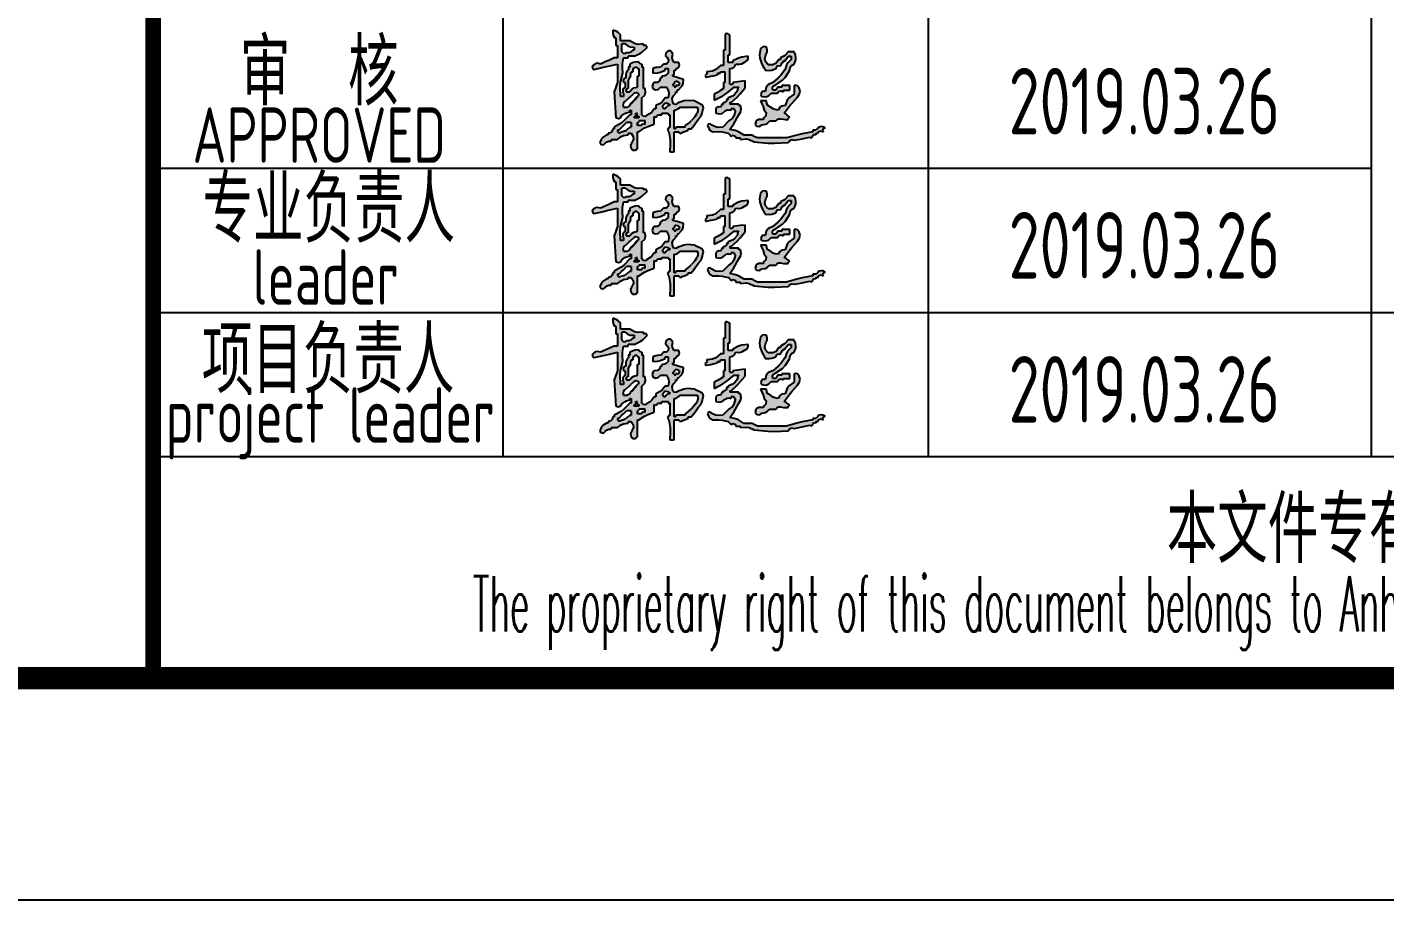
# Model space of a CAD drawing. Extents: x 5188914 to 7068445, y -542675 to 2032183.
# Drawn here: x 5233739 to 5239868, y -496916 to -492979 of the extents above; entities that cross this region are included whole.
import ezdxf
from ezdxf.enums import TextEntityAlignment as Align

# ---------------------------------------------------------------- set-up
doc = ezdxf.new("R2010")
doc.units = 0
doc.header["$LTSCALE"] = 1000
doc.header["$MEASUREMENT"] = 0
doc.layers.get('0').update_dxf_attribs({"linetype": 'CONTINUOUS'})
doc.layers.add('PUB_TITLE', color=4, linetype='CONTINUOUS')
doc.styles.add('AHD', font='sceie.shx', dxfattribs={"width": 0.7, "bigfont": 'sceic.shx'})
doc.styles.add('ECEC_TQ', font='txt_l.shx', dxfattribs={"bigfont": 'hztxt_l.shx'})
doc.styles.add('sceie', font='SCEIE', dxfattribs={"width": 0.75, "bigfont": 'SCEIC'})

# ---------------------------------------------------------------- blocks, each defined once
blk = doc.blocks.new('韩超')
h = blk.add_hatch(color=256)
h.dxf.hatch_style = 1
h.paths.add_polyline_path([(0.787849, 0.514197), (0.777955, 0.527898), (0.77346, 0.562754), (0.78123, 0.586063), (0.805739, 0.61125), (0.805739, 0.625142), (0.819631, 0.625142), (0.818004, 0.635027), (0.823773, 0.643681), (0.833523, 0.64598), (0.860867, 0.674873), (0.870953, 0.696725), (0.875199, 0.736279), (0.836353, 0.74757), (0.816903, 0.753127), (0.777955, 0.764063), (0.777955, 0.777955), (0.791847, 0.777955), (0.791847, 0.819631), (0.801775, 0.820971), (0.80763, 0.824875), (0.812685, 0.833523), (0.832189, 0.847055), (0.839321, 0.866071), (0.833523, 0.889091), (0.791847, 0.889091), (0.776856, 0.916298), (0.7735, 0.934755), (0.777955, 0.965498), (0.770329, 0.984025), (0.756314, 0.993368), (0.736279, 0.993282), (0.716867, 0.977277), (0.713907, 0.950644), (0.729333, 0.930768), (0.740061, 0.911103), (0.737625, 0.891618), (0.722387, 0.875199), (0.694603, 0.875199), (0.683489, 0.864086), (0.677932, 0.858529), (0.666819, 0.847415), (0.638572, 0.845181), (0.624291, 0.842325), (0.597358, 0.833523), (0.597358, 0.791847), (0.643081, 0.794876), (0.666726, 0.800787), (0.708495, 0.819631), (0.708495, 0.833523), (0.736279, 0.833523), (0.736279, 0.791847), (0.718733, 0.774249), (0.705317, 0.767541), (0.680711, 0.764063), (0.680711, 0.750171), (0.666819, 0.750171), (0.658732, 0.72359), (0.639033, 0.708815), (0.61125, 0.708495), (0.596777, 0.690733), (0.592946, 0.675409), (0.597358, 0.652926), (0.623512, 0.642026), (0.64687, 0.646697), (0.666819, 0.666819), (0.722387, 0.666819), (0.738834, 0.631134), (0.742077, 0.608437), (0.736279, 0.569574), (0.708495, 0.569574), (0.682162, 0.535076), (0.663824, 0.519794), (0.625142, 0.500114), (0.625142, 0.47233), (0.61125, 0.47233), (0.589715, 0.441777), (0.574435, 0.428025), (0.54179, 0.409816), (0.527664, 0.400538), (0.510468, 0.403404), (0.500114, 0.416762), (0.500114, 0.569574), (0.524623, 0.594762), (0.532393, 0.618071), (0.527898, 0.652926), (0.514006, 0.652926), (0.514006, 0.847415), (0.500114, 0.847415), (0.500114, 0.875199), (0.486416, 0.877514), (0.478388, 0.883536), (0.47233, 0.896037), (0.438162, 0.892345), (0.420863, 0.888021), (0.388977, 0.875199), (0.388977, 0.847415), (0.375085, 0.847415), (0.379444, 0.836821), (0.376971, 0.826928), (0.368139, 0.819631), (0.356965, 0.793593), (0.353947, 0.778504), (0.354247, 0.750171), (0.337644, 0.741703), (0.330222, 0.726858), (0.333409, 0.708495), (0.347301, 0.708495), (0.347301, 0.666819), (0.332737, 0.655189), (0.327028, 0.643772), (0.326463, 0.625142), (0.32344, 0.619715), (0.327253, 0.612088), (0.333409, 0.61125), (0.333409, 0.583466), (0.305625, 0.583466), (0.302565, 0.667178), (0.306887, 0.710398), (0.326463, 0.791847), (0.3234, 0.8474), (0.32482, 0.875797), (0.333409, 0.930768), (0.375085, 0.930768), (0.375085, 0.94466), (0.430654, 0.94466), (0.482374, 0.970498), (0.50707, 0.987931), (0.548736, 1.028012), (0.542559, 1.028676), (0.538615, 1.036564), (0.54179, 1.041904), (0.514006, 1.041904), (0.514006, 1.055796), (0.462884, 1.052445), (0.433869, 1.058893), (0.388977, 1.08358), (0.305625, 1.08358), (0.305625, 1.139148), (0.281985, 1.161307), (0.266841, 1.170393), (0.236165, 1.180825), (0.238399, 1.152578), (0.241255, 1.138297), (0.250057, 1.111364), (0.263949, 1.111364), (0.263949, 1.041904), (0.277841, 1.041904), (0.277841, 0.930768), (0.250057, 0.930768), (0.200194, 0.90821), (0.175186, 0.897095), (0.125028, 0.875199), (0.097454, 0.881715), (0.078516, 0.877928), (0.055568, 0.861307), (0.050109, 0.847376), (0.0559, 0.8329), (0.06946, 0.826577), (0.152955, 0.845407), (0.194635, 0.855133), (0.277841, 0.875199), (0.277841, 0.708495), (0.266727, 0.675154), (0.261171, 0.658483), (0.250057, 0.625142), (0.255939, 0.530696), (0.258718, 0.483462), (0.263949, 0.388977), (0.286969, 0.38318), (0.305985, 0.390311), (0.319517, 0.409816), (0.344599, 0.428141), (0.359268, 0.435475), (0.388977, 0.444546), (0.388977, 0.458438), (0.40287, 0.458438), (0.40287, 0.416762), (0.388977, 0.416762), (0.340729, 0.364454), (0.31168, 0.341215), (0.250057, 0.305625), (0.250057, 0.291733), (0.236165, 0.291733), (0.231424, 0.268639), (0.217583, 0.254798), (0.194489, 0.250057), (0.194489, 0.236165), (0.180597, 0.236165), (0.148793, 0.216524), (0.134276, 0.200394), (0.118082, 0.166705), (0.127514, 0.14947), (0.152825, 0.145854), (0.166705, 0.159759), (0.185336, 0.17447), (0.198563, 0.17943), (0.222273, 0.180597), (0.222273, 0.194489), (0.277841, 0.194489), (0.311245, 0.220472), (0.333233, 0.229896), (0.375085, 0.236165), (0.375085, 0.250057), (0.40287, 0.250057), (0.420685, 0.221738), (0.422698, 0.197582), (0.409816, 0.166705), (0.396068, 0.142401), (0.398473, 0.118345), (0.416762, 0.097244), (0.43433, 0.097627), (0.444154, 0.100901), (0.458438, 0.111136), (0.458438, 0.263949), (0.47233, 0.263949), (0.524193, 0.298154), (0.552768, 0.312442), (0.61125, 0.333409), (0.61125, 0.40287), (0.621931, 0.39652), (0.637706, 0.404407), (0.639034, 0.416762), (0.680711, 0.416762), (0.680711, 0.430654), (0.736279, 0.430654), (0.736279, 0.416762), (0.750171, 0.416762), (0.750171, 0.305625), (0.735269, 0.297653), (0.731714, 0.276323), (0.743225, 0.263949), (0.754517, 0.192544), (0.755945, 0.155413), (0.750171, 0.083352), (0.791847, 0.083352), (0.791847, 0.263949), (0.833523, 0.263949), (0.837499, 0.253205), (0.852744, 0.249394), (0.861307, 0.257003), (0.883535, 0.265338), (0.894648, 0.269506), (0.916876, 0.277841), (0.916876, 0.291733), (0.94466, 0.291733), (0.969894, 0.324902), (0.982398, 0.341574), (1.007174, 0.375085), (1.032146, 0.402761), (1.041693, 0.421855), (1.04885, 0.458438), (1.055218, 0.477023), (1.053221, 0.491001), (1.041904, 0.50706), (0.972444, 0.54179), (0.910919, 0.546316), (0.877697, 0.541786), (0.819631, 0.520952), (0.805828, 0.5112)])
h.paths.add_polyline_path([(0.791847, 0.458438), (0.805739, 0.458438), (0.82241, 0.469551), (0.847415, 0.486222), (1.000228, 0.486222), (1.003038, 0.45197), (0.997988, 0.431769), (0.97939, 0.40287), (0.948039, 0.36501), (0.929334, 0.347744), (0.889091, 0.319517), (0.889091, 0.305625), (0.805739, 0.305625), (0.805739, 0.291733), (0.791847, 0.291733)], flags=16)
h.paths.add_polyline_path([(0.750171, 0.500114), (0.736279, 0.500114), (0.725165, 0.489), (0.719608, 0.483443), (0.708495, 0.47233), (0.694603, 0.47233), (0.694603, 0.486222), (0.688447, 0.48706), (0.684633, 0.494686), (0.687657, 0.500114), (0.701182, 0.516386), (0.715167, 0.52238), (0.736279, 0.520952), (0.736943, 0.514775), (0.744831, 0.510831), (0.750171, 0.514006)], flags=16)
h.paths.add_polyline_path([(0.791847, 0.666819), (0.793521, 0.674497), (0.785633, 0.682384), (0.777955, 0.680711), (0.777955, 0.694603), (0.791847, 0.694603), (0.792194, 0.70849), (0.806202, 0.718996), (0.819631, 0.715441), (0.833192, 0.709118), (0.838982, 0.694641), (0.833523, 0.680711), (0.805739, 0.680711), (0.805739, 0.666819)], flags=16)
h.paths.add_polyline_path([(0.527898, 0.361193), (0.527898, 0.333409), (0.517217, 0.339759), (0.501443, 0.331871), (0.500114, 0.319517), (0.458438, 0.319517), (0.458438, 0.347301), (0.466116, 0.345628), (0.474003, 0.353515), (0.47233, 0.361193)], flags=16)
h.paths.add_polyline_path([(0.47233, 0.40287), (0.47233, 0.388977), (0.430654, 0.388977), (0.42898, 0.396656), (0.436867, 0.404543), (0.444546, 0.40287), (0.444546, 0.430654), (0.458438, 0.430654), (0.452088, 0.419973), (0.459976, 0.404198)], flags=16)
h.paths.add_polyline_path([(0.47233, 0.604304), (0.464836, 0.588169), (0.458643, 0.580427), (0.444546, 0.569574), (0.444546, 0.555682), (0.430654, 0.555682), (0.432327, 0.548004), (0.42444, 0.540117), (0.416762, 0.54179), (0.416762, 0.527898), (0.40287, 0.527898), (0.39467, 0.507807), (0.386422, 0.49791), (0.368139, 0.486222), (0.333409, 0.486222), (0.327612, 0.509242), (0.334743, 0.528258), (0.354247, 0.54179), (0.384775, 0.569612), (0.400056, 0.583504), (0.430654, 0.61125), (0.446814, 0.616197), (0.458647, 0.614224)], flags=16)
h.paths.add_polyline_path([(0.458438, 0.666819), (0.426908, 0.659351), (0.410404, 0.649448), (0.388977, 0.625142), (0.361193, 0.625142), (0.354844, 0.635823), (0.362731, 0.651598), (0.375085, 0.652926), (0.375085, 0.722387), (0.390598, 0.753922), (0.396359, 0.771203), (0.40287, 0.805739), (0.416762, 0.805739), (0.416762, 0.833523), (0.430654, 0.833523), (0.434629, 0.844267), (0.449874, 0.848078), (0.458438, 0.840469), (0.459102, 0.834292), (0.466989, 0.830348), (0.47233, 0.833523), (0.47233, 0.764063), (0.458438, 0.764063)], flags=16)
h.paths.add_polyline_path([(0.40287, 0.347301), (0.40287, 0.305625), (0.388977, 0.305625), (0.360889, 0.27915), (0.342496, 0.268422), (0.305625, 0.257003), (0.294367, 0.254885), (0.286778, 0.256782), (0.277841, 0.263949), (0.277841, 0.277841), (0.291733, 0.277841), (0.319459, 0.305683), (0.333352, 0.319575), (0.361193, 0.347301)], flags=16)
h.paths.add_polyline_path([(0.430654, 1.000228), (0.416762, 1.000228), (0.39813, 0.985517), (0.384903, 0.980557), (0.361193, 0.97939), (0.347067, 0.970112), (0.329871, 0.972978), (0.319517, 0.986336), (0.319517, 1.055796), (0.347301, 1.055796), (0.376072, 1.035613), (0.395527, 1.029128), (0.430654, 1.028012)], flags=16)
h = blk.add_hatch(color=256)
h.dxf.hatch_style = 1
h.paths.add_polyline_path([(1.542018, 0.208381), (1.519791, 0.219494), (1.508677, 0.225051), (1.48645, 0.236165), (1.416989, 0.236165), (1.371255, 0.264232), (1.344642, 0.274582), (1.291961, 0.284787), (1.328443, 0.335457), (1.345237, 0.362046), (1.375313, 0.416762), (1.391241, 0.446575), (1.394603, 0.466747), (1.389205, 0.500114), (1.375313, 0.500114), (1.375313, 0.514006), (1.291961, 0.514006), (1.291961, 0.527898), (1.305853, 0.527898), (1.359796, 0.576664), (1.385101, 0.603375), (1.430881, 0.659873), (1.430881, 0.722387), (1.386427, 0.71683), (1.3642, 0.714052), (1.319745, 0.708495), (1.319745, 0.694603), (1.291961, 0.694603), (1.291961, 0.833523), (1.31926, 0.838693), (1.334923, 0.85044), (1.347529, 0.875199), (1.381781, 0.872389), (1.401982, 0.877439), (1.430881, 0.896037), (1.450883, 0.906123), (1.460131, 0.922307), (1.458666, 0.94466), (1.401114, 0.937345), (1.371819, 0.928557), (1.319745, 0.902983), (1.319745, 0.889091), (1.278069, 0.889091), (1.278069, 0.958552), (1.291961, 0.958552), (1.291961, 1.139148), (1.285806, 1.138304), (1.281086, 1.140664), (1.278069, 1.146094), (1.267308, 1.150023), (1.257931, 1.147679), (1.250285, 1.139148), (1.250285, 1.000228), (1.236393, 1.000228), (1.236393, 0.861307), (1.208609, 0.861307), (1.168183, 0.824416), (1.138053, 0.811024), (1.08358, 0.805739), (1.087939, 0.795145), (1.085465, 0.785252), (1.076634, 0.777955), (1.071121, 0.771113), (1.075065, 0.759282), (1.08358, 0.757117), (1.122533, 0.76519), (1.141984, 0.769358), (1.180825, 0.777955), (1.180825, 0.791847), (1.208609, 0.791847), (1.208609, 0.805739), (1.250285, 0.805739), (1.250285, 0.708495), (1.236393, 0.708495), (1.236393, 0.652926), (1.203973, 0.631977), (1.187234, 0.622213), (1.15304, 0.604304), (1.15304, 0.548736), (1.229739, 0.588318), (1.266619, 0.612432), (1.333637, 0.666819), (1.375313, 0.666819), (1.366995, 0.654381), (1.363975, 0.646831), (1.361421, 0.632088), (1.335054, 0.599814), (1.316435, 0.58585), (1.278069, 0.569574), (1.278069, 0.555682), (1.264177, 0.555682), (1.26415, 0.539965), (1.25211, 0.527924), (1.236393, 0.527898), (1.236393, 0.514006), (1.222501, 0.514006), (1.219217, 0.502022), (1.216226, 0.496039), (1.208609, 0.486222), (1.191149, 0.488205), (1.17971, 0.484393), (1.166932, 0.47233), (1.166932, 0.430654), (1.200708, 0.424307), (1.223469, 0.429997), (1.250285, 0.451492), (1.27048, 0.461183), (1.283894, 0.46286), (1.305853, 0.458438), (1.305853, 0.47233), (1.333637, 0.47233), (1.333637, 0.458438), (1.339793, 0.4576), (1.343606, 0.449973), (1.340583, 0.444546), (1.32937, 0.406076), (1.316213, 0.38634), (1.285015, 0.361193), (1.229447, 0.305625), (1.187056, 0.302553), (1.163204, 0.307323), (1.125256, 0.326463), (1.114566, 0.33576), (1.096818, 0.332211), (1.090526, 0.319517), (1.102438, 0.292491), (1.113943, 0.279343), (1.139148, 0.263949), (1.194983, 0.265062), (1.223561, 0.262204), (1.278069, 0.250057), (1.289183, 0.238943), (1.294739, 0.233386), (1.305853, 0.222273), (1.320568, 0.231877), (1.341519, 0.224893), (1.347529, 0.208381), (1.389205, 0.208381), (1.389205, 0.194489), (1.439628, 0.1998), (1.468259, 0.195028), (1.514234, 0.173651), (1.635959, 0.161998), (1.69773, 0.160594), (1.819859, 0.166705), (1.833779, 0.185933), (1.852296, 0.192877), (1.875427, 0.187543), (1.930995, 0.198656), (1.958779, 0.204213), (2.014348, 0.215327), (2.025534, 0.209917), (2.039748, 0.217024), (2.042132, 0.229219), (2.049428, 0.23805), (2.059322, 0.240524), (2.069916, 0.236165), (2.069916, 0.250057), (2.083808, 0.250057), (2.098401, 0.26772), (2.118188, 0.272666), (2.139376, 0.263949), (2.133917, 0.27788), (2.139708, 0.292356), (2.153268, 0.298679), (2.133073, 0.308371), (2.119659, 0.310047), (2.0977, 0.305625), (2.086586, 0.294512), (2.08103, 0.288955), (2.069916, 0.277841), (2.042132, 0.277841), (2.042132, 0.263949), (1.946785, 0.245868), (1.899372, 0.234712), (1.805967, 0.208381)])
h = blk.add_hatch(color=256)
h.dxf.hatch_style = 1
h.paths.add_polyline_path([(1.611478, 0.625142), (1.597547, 0.630601), (1.583071, 0.624811), (1.576748, 0.61125), (1.572819, 0.60049), (1.575163, 0.591112), (1.583694, 0.583466), (1.61855, 0.578971), (1.641859, 0.586741), (1.667046, 0.61125), (1.680938, 0.61125), (1.722615, 0.61125), (1.737208, 0.628913), (1.756995, 0.63386), (1.778183, 0.625142), (1.778183, 0.639034), (1.833751, 0.639034), (1.833751, 0.655705), (1.833751, 0.66404), (1.833751, 0.680711), (1.805967, 0.680711), (1.792075, 0.680711), (1.764291, 0.680711), (1.764291, 0.666819), (1.722615, 0.666819), (1.717058, 0.655705), (1.714279, 0.650148), (1.708723, 0.639034), (1.69483, 0.639034), (1.680938, 0.639034), (1.678868, 0.661339), (1.688455, 0.678116), (1.708723, 0.687657), (1.768692, 0.728785), (1.795922, 0.757527), (1.833751, 0.819631), (1.839429, 0.846829), (1.850907, 0.862133), (1.875427, 0.875199), (1.888443, 0.91196), (1.890032, 0.934206), (1.882373, 0.972444), (1.876196, 0.973108), (1.872252, 0.980995), (1.875427, 0.986336), (1.861535, 0.986336), (1.819859, 0.986336), (1.796859, 0.959188), (1.781933, 0.947248), (1.750399, 0.930768), (1.750399, 0.916876), (1.736507, 0.916876), (1.71031, 0.882162), (1.682751, 0.868382), (1.639262, 0.868253), (1.61591, 0.897042), (1.610049, 0.922442), (1.618424, 0.958552), (1.629264, 0.984285), (1.6309, 1.000642), (1.62537, 1.028012), (1.602888, 1.032424), (1.587563, 1.028593), (1.569802, 1.01412), (1.562035, 0.958817), (1.56513, 0.927869), (1.583694, 0.875199), (1.595758, 0.853473), (1.601336, 0.842318), (1.611478, 0.819631), (1.650742, 0.818134), (1.671448, 0.821092), (1.708723, 0.833523), (1.714279, 0.844637), (1.717058, 0.850194), (1.722615, 0.861307), (1.740978, 0.85812), (1.755823, 0.865542), (1.764291, 0.882145), (1.764955, 0.888322), (1.772842, 0.892266), (1.778183, 0.889091), (1.778183, 0.902983), (1.792075, 0.902983), (1.803189, 0.919654), (1.808745, 0.927989), (1.819859, 0.94466), (1.847643, 0.94466), (1.847643, 0.916876), (1.817381, 0.887163), (1.804962, 0.866982), (1.792075, 0.826577), (1.753545, 0.774398), (1.730689, 0.750113), (1.680938, 0.708495), (1.641359, 0.690689), (1.621854, 0.667284)])
h = blk.add_hatch(color=256)
h.dxf.hatch_style = 1
h.paths.add_polyline_path([(1.831635, 0.573795), (1.812227, 0.549535), (1.792075, 0.500114), (1.762292, 0.496094), (1.744726, 0.484384), (1.729561, 0.458438), (1.700075, 0.463546), (1.684975, 0.469586), (1.6601, 0.486222), (1.637668, 0.49978), (1.627728, 0.515685), (1.62537, 0.54179), (1.603143, 0.54179), (1.592029, 0.54179), (1.569802, 0.54179), (1.586675, 0.509854), (1.593737, 0.492906), (1.604532, 0.458438), (1.621804, 0.436498), (1.61886, 0.407063), (1.597586, 0.388977), (1.597586, 0.375085), (1.55591, 0.375085), (1.536306, 0.36578), (1.526798, 0.35437), (1.52118, 0.333409), (1.537185, 0.313997), (1.563818, 0.311038), (1.583694, 0.326463), (1.614401, 0.331156), (1.630976, 0.339443), (1.653154, 0.361193), (1.667046, 0.361193), (1.708723, 0.361193), (1.720352, 0.375758), (1.731769, 0.381467), (1.750399, 0.382031), (1.77782, 0.376762), (1.791938, 0.37535), (1.819859, 0.375085), (1.821199, 0.385013), (1.825102, 0.390868), (1.833751, 0.395924), (1.815429, 0.411271), (1.805589, 0.418299), (1.785129, 0.430654), (1.829593, 0.491137), (1.853312, 0.520437), (1.903211, 0.57652), (1.923495, 0.606919), (1.927312, 0.631729), (1.917103, 0.666819), (1.904326, 0.678881), (1.892887, 0.682694), (1.875427, 0.680711), (1.875427, 0.650148), (1.875427, 0.634867), (1.875427, 0.604304)])
for p, q in [((0.266841, 1.170393), (0.236165, 1.180825)), ((0.236165, 1.180825), (0.238399, 1.152578)), ((0.238399, 1.152578), (0.241255, 1.138297)), ((0.241255, 1.138297), (0.250057, 1.111364)), ((0.263949, 1.111364), (0.250057, 1.111364)), ((0.263949, 1.111364), (0.263949, 1.041904)), ((0.281985, 1.161307), (0.266841, 1.170393)), ((0.305625, 1.139148), (0.281985, 1.161307)), ((0.305625, 1.08358), (0.305625, 1.139148)), ((1.257931, 1.147679), (1.250285, 1.139148)), ((1.250285, 1.139148), (1.250285, 1.000228)), ((1.267308, 1.150023), (1.257931, 1.147679)), ((1.278069, 1.146094), (1.267308, 1.150023)), ((1.281086, 1.140664), (1.278069, 1.146094)), ((1.285806, 1.138304), (1.281086, 1.140664)), ((1.291961, 1.139148), (1.285806, 1.138304)), ((1.291961, 0.958552), (1.291961, 1.139148)), ((0.263949, 1.041904), (0.277841, 1.041904)), ((0.277841, 1.041904), (0.277841, 0.930768)), ((0.388977, 1.08358), (0.305625, 1.08358)), ((0.319517, 0.986336), (0.319517, 1.055796)), ((0.347301, 1.055796), (0.319517, 1.055796)), ((0.319517, 0.986336), (0.329871, 0.972978)), ((0.347301, 1.055796), (0.376072, 1.035613)), ((0.376072, 1.035613), (0.395527, 1.029128)), ((0.384903, 0.980557), (0.39813, 0.985517)), ((0.433869, 1.058893), (0.388977, 1.08358)), ((0.395527, 1.029128), (0.430654, 1.028012)), ((0.416762, 1.000228), (0.39813, 0.985517)), ((0.430654, 1.000228), (0.416762, 1.000228)), ((0.430654, 1.028012), (0.430654, 1.000228)), ((0.462884, 1.052445), (0.433869, 1.058893)), ((0.514006, 1.055796), (0.462884, 1.052445)), ((0.482374, 0.970498), (0.50707, 0.987931)), ((0.50707, 0.987931), (0.548736, 1.028012)), ((0.514006, 1.041904), (0.514006, 1.055796)), ((0.54179, 1.041904), (0.514006, 1.041904)), ((0.538615, 1.036564), (0.54179, 1.041904)), ((0.542559, 1.028676), (0.538615, 1.036564)), ((0.548736, 1.028012), (0.542559, 1.028676)), ((0.736279, 0.993282), (0.716867, 0.977277)), ((0.756314, 0.993368), (0.736279, 0.993282)), ((0.770329, 0.984025), (0.756314, 0.993368)), ((0.777955, 0.965498), (0.770329, 0.984025)), ((1.236393, 1.000228), (1.236393, 0.861307)), ((1.250285, 1.000228), (1.236393, 1.000228)), ((1.569802, 1.01412), (1.562035, 0.958817)), ((1.587563, 1.028593), (1.569802, 1.01412)), ((1.602888, 1.032424), (1.587563, 1.028593)), ((1.62537, 1.028012), (1.602888, 1.032424)), ((1.618424, 0.958552), (1.629264, 0.984285)), ((1.6309, 1.000642), (1.62537, 1.028012)), ((1.629264, 0.984285), (1.6309, 1.000642)), ((1.819859, 0.986336), (1.796859, 0.959188)), ((1.861535, 0.986336), (1.819859, 0.986336)), ((1.875427, 0.986336), (1.861535, 0.986336)), ((1.872252, 0.980995), (1.875427, 0.986336)), ((1.876196, 0.973108), (1.872252, 0.980995)), ((0.055568, 0.861307), (0.050109, 0.847376)), ((0.078516, 0.877928), (0.055568, 0.861307)), ((0.097454, 0.881715), (0.078516, 0.877928)), ((0.125028, 0.875199), (0.097454, 0.881715)), ((0.175186, 0.897095), (0.125028, 0.875199)), ((0.200194, 0.90821), (0.175186, 0.897095)), ((0.194635, 0.855133), (0.277841, 0.875199)), ((0.250057, 0.930768), (0.200194, 0.90821)), ((0.277841, 0.930768), (0.250057, 0.930768)), ((0.277841, 0.875199), (0.277841, 0.708495)), ((0.3234, 0.8474), (0.32482, 0.875797)), ((0.32482, 0.875797), (0.333409, 0.930768)), ((0.329871, 0.972978), (0.347067, 0.970112)), ((0.333409, 0.930768), (0.375085, 0.930768)), ((0.347067, 0.970112), (0.361193, 0.97939)), ((0.361193, 0.97939), (0.384903, 0.980557)), ((0.375085, 0.930768), (0.375085, 0.94466)), ((0.430654, 0.94466), (0.375085, 0.94466)), ((0.420863, 0.888021), (0.388977, 0.875199)), ((0.388977, 0.875199), (0.388977, 0.847415)), ((0.438162, 0.892345), (0.420863, 0.888021)), ((0.430654, 0.94466), (0.482374, 0.970498)), ((0.47233, 0.896037), (0.438162, 0.892345)), ((0.478388, 0.883536), (0.47233, 0.896037)), ((0.486416, 0.877514), (0.478388, 0.883536)), ((0.500114, 0.875199), (0.486416, 0.877514)), ((0.500114, 0.875199), (0.500114, 0.847415)), ((0.677932, 0.858529), (0.666819, 0.847415)), ((0.683489, 0.864086), (0.677932, 0.858529)), ((0.694603, 0.875199), (0.683489, 0.864086)), ((0.722387, 0.875199), (0.694603, 0.875199)), ((0.716867, 0.977277), (0.713907, 0.950644)), ((0.713907, 0.950644), (0.729333, 0.930768)), ((0.737625, 0.891618), (0.722387, 0.875199)), ((0.729333, 0.930768), (0.740061, 0.911103)), ((0.740061, 0.911103), (0.737625, 0.891618)), ((0.7735, 0.934755), (0.777955, 0.965498)), ((0.776856, 0.916298), (0.7735, 0.934755)), ((0.791847, 0.889091), (0.776856, 0.916298)), ((0.833523, 0.889091), (0.791847, 0.889091)), ((0.832189, 0.847055), (0.839321, 0.866071)), ((0.839321, 0.866071), (0.833523, 0.889091)), ((1.208609, 0.861307), (1.168183, 0.824416)), ((1.236393, 0.861307), (1.208609, 0.861307)), ((1.278069, 0.958552), (1.291961, 0.958552)), ((1.278069, 0.889091), (1.278069, 0.958552)), ((1.319745, 0.889091), (1.278069, 0.889091)), ((1.371819, 0.928557), (1.319745, 0.902983)), ((1.319745, 0.902983), (1.319745, 0.889091)), ((1.334923, 0.85044), (1.347529, 0.875199)), ((1.347529, 0.875199), (1.381781, 0.872389)), ((1.401114, 0.937345), (1.371819, 0.928557)), ((1.381781, 0.872389), (1.401982, 0.877439)), ((1.458666, 0.94466), (1.401114, 0.937345)), ((1.401982, 0.877439), (1.430881, 0.896037)), ((1.430881, 0.896037), (1.450883, 0.906123)), ((1.450883, 0.906123), (1.460131, 0.922307)), ((1.460131, 0.922307), (1.458666, 0.94466)), ((1.562035, 0.958817), (1.56513, 0.927869)), ((1.56513, 0.927869), (1.583694, 0.875199)), ((1.583694, 0.875199), (1.595758, 0.853473)), ((1.610049, 0.922442), (1.618424, 0.958552)), ((1.61591, 0.897042), (1.610049, 0.922442)), ((1.639262, 0.868253), (1.61591, 0.897042)), ((1.682751, 0.868382), (1.639262, 0.868253)), ((1.71031, 0.882162), (1.682751, 0.868382)), ((1.736507, 0.916876), (1.71031, 0.882162)), ((1.717058, 0.850194), (1.722615, 0.861307)), ((1.722615, 0.861307), (1.740978, 0.85812)), ((1.750399, 0.916876), (1.736507, 0.916876)), ((1.740978, 0.85812), (1.755823, 0.865542)), ((1.781933, 0.947248), (1.750399, 0.930768)), ((1.750399, 0.930768), (1.750399, 0.916876)), ((1.755823, 0.865542), (1.764291, 0.882145)), ((1.764291, 0.882145), (1.764955, 0.888322)), ((1.764955, 0.888322), (1.772842, 0.892266)), ((1.772842, 0.892266), (1.778183, 0.889091)), ((1.778183, 0.902983), (1.792075, 0.902983)), ((1.778183, 0.889091), (1.778183, 0.902983)), ((1.796859, 0.959188), (1.781933, 0.947248)), ((1.792075, 0.902983), (1.803189, 0.919654)), ((1.804962, 0.866982), (1.792075, 0.826577)), ((1.803189, 0.919654), (1.808745, 0.927989)), ((1.817381, 0.887163), (1.804962, 0.866982)), ((1.808745, 0.927989), (1.819859, 0.94466)), ((1.847643, 0.916876), (1.817381, 0.887163)), ((1.819859, 0.94466), (1.847643, 0.94466)), ((1.839429, 0.846829), (1.850907, 0.862133)), ((1.847643, 0.94466), (1.847643, 0.916876)), ((1.850907, 0.862133), (1.875427, 0.875199)), ((1.875427, 0.875199), (1.888443, 0.91196)), ((1.882373, 0.972444), (1.876196, 0.973108)), ((1.890032, 0.934206), (1.882373, 0.972444)), ((1.888443, 0.91196), (1.890032, 0.934206)), ((0.050109, 0.847376), (0.0559, 0.8329)), ((0.0559, 0.8329), (0.06946, 0.826577)), ((0.06946, 0.826577), (0.152955, 0.845407)), ((0.152955, 0.845407), (0.194635, 0.855133)), ((0.306887, 0.710398), (0.326463, 0.791847)), ((0.326463, 0.791847), (0.3234, 0.8474)), ((0.337644, 0.741703), (0.330222, 0.726858)), ((0.354247, 0.750171), (0.337644, 0.741703)), ((0.356965, 0.793593), (0.353947, 0.778504)), ((0.353947, 0.778504), (0.354247, 0.750171)), ((0.368139, 0.819631), (0.356965, 0.793593)), ((0.376971, 0.826928), (0.368139, 0.819631)), ((0.388977, 0.847415), (0.375085, 0.847415)), ((0.375085, 0.847415), (0.379444, 0.836821)), ((0.375085, 0.722387), (0.390598, 0.753922)), ((0.379444, 0.836821), (0.376971, 0.826928)), ((0.396359, 0.771203), (0.390598, 0.753922)), ((0.396359, 0.771203), (0.40287, 0.805739)), ((0.40287, 0.805739), (0.416762, 0.805739)), ((0.416762, 0.833523), (0.416762, 0.805739)), ((0.430654, 0.833523), (0.416762, 0.833523)), ((0.434629, 0.844267), (0.430654, 0.833523)), ((0.449874, 0.848078), (0.434629, 0.844267)), ((0.458438, 0.840469), (0.449874, 0.848078)), ((0.458438, 0.840469), (0.459102, 0.834292)), ((0.47233, 0.764063), (0.458438, 0.764063)), ((0.458438, 0.666819), (0.458438, 0.764063)), ((0.466989, 0.830348), (0.459102, 0.834292)), ((0.47233, 0.833523), (0.466989, 0.830348)), ((0.47233, 0.833523), (0.47233, 0.764063)), ((0.514006, 0.847415), (0.500114, 0.847415)), ((0.514006, 0.652926), (0.514006, 0.847415)), ((0.624291, 0.842325), (0.597358, 0.833523)), ((0.597358, 0.833523), (0.597358, 0.791847)), ((0.597358, 0.791847), (0.643081, 0.794876)), ((0.638572, 0.845181), (0.624291, 0.842325)), ((0.666819, 0.847415), (0.638572, 0.845181)), ((0.643081, 0.794876), (0.666726, 0.800787)), ((0.666819, 0.750171), (0.658732, 0.72359)), ((0.666726, 0.800787), (0.708495, 0.819631)), ((0.680711, 0.750171), (0.666819, 0.750171)), ((0.705317, 0.767541), (0.680711, 0.764063)), ((0.680711, 0.764063), (0.680711, 0.750171)), ((0.718733, 0.774249), (0.705317, 0.767541)), ((0.708495, 0.833523), (0.736279, 0.833523)), ((0.708495, 0.819631), (0.708495, 0.833523)), ((0.736279, 0.791847), (0.718733, 0.774249)), ((0.736279, 0.833523), (0.736279, 0.791847)), ((0.777955, 0.777955), (0.791847, 0.777955)), ((0.777955, 0.764063), (0.777955, 0.777955)), ((0.816903, 0.753127), (0.777955, 0.764063)), ((0.791847, 0.819631), (0.801775, 0.820971)), ((0.791847, 0.777955), (0.791847, 0.819631)), ((0.801775, 0.820971), (0.80763, 0.824875)), ((0.80763, 0.824875), (0.812685, 0.833523)), ((0.812685, 0.833523), (0.832189, 0.847055)), ((0.836353, 0.74757), (0.816903, 0.753127)), ((0.875199, 0.736279), (0.836353, 0.74757)), ((0.870953, 0.696725), (0.875199, 0.736279)), ((1.076634, 0.777955), (1.071121, 0.771113)), ((1.071121, 0.771113), (1.075065, 0.759282)), ((1.075065, 0.759282), (1.08358, 0.757117)), ((1.085465, 0.785252), (1.076634, 0.777955)), ((1.138053, 0.811024), (1.08358, 0.805739)), ((1.08358, 0.805739), (1.087939, 0.795145)), ((1.08358, 0.757117), (1.122533, 0.76519)), ((1.087939, 0.795145), (1.085465, 0.785252)), ((1.122533, 0.76519), (1.141984, 0.769358)), ((1.168183, 0.824416), (1.138053, 0.811024)), ((1.141984, 0.769358), (1.180825, 0.777955)), ((1.180825, 0.791847), (1.208609, 0.791847)), ((1.180825, 0.791847), (1.180825, 0.777955)), ((1.208609, 0.791847), (1.208609, 0.805739)), ((1.208609, 0.805739), (1.250285, 0.805739)), ((1.250285, 0.708495), (1.250285, 0.805739)), ((1.291961, 0.833523), (1.31926, 0.838693)), ((1.291961, 0.694603), (1.291961, 0.833523)), ((1.31926, 0.838693), (1.334923, 0.85044)), ((1.595758, 0.853473), (1.601336, 0.842318)), ((1.601336, 0.842318), (1.611478, 0.819631)), ((1.611478, 0.819631), (1.650742, 0.818134)), ((1.650742, 0.818134), (1.671448, 0.821092)), ((1.671448, 0.821092), (1.708723, 0.833523)), ((1.730689, 0.750113), (1.680938, 0.708495)), ((1.708723, 0.833523), (1.714279, 0.844637)), ((1.714279, 0.844637), (1.717058, 0.850194)), ((1.753545, 0.774398), (1.730689, 0.750113)), ((1.792075, 0.826577), (1.753545, 0.774398)), ((1.768692, 0.728785), (1.795922, 0.757527)), ((1.795922, 0.757527), (1.833751, 0.819631)), ((1.833751, 0.819631), (1.839429, 0.846829)), ((0.261171, 0.658483), (0.250057, 0.625142)), ((0.250057, 0.625142), (0.255939, 0.530696)), ((0.266727, 0.675154), (0.261171, 0.658483)), ((0.277841, 0.708495), (0.266727, 0.675154)), ((0.302565, 0.667178), (0.306887, 0.710398)), ((0.305625, 0.583466), (0.302565, 0.667178)), ((0.326463, 0.625142), (0.32344, 0.619715)), ((0.32344, 0.619715), (0.327253, 0.612088)), ((0.327028, 0.643772), (0.326463, 0.625142)), ((0.332737, 0.655189), (0.327028, 0.643772)), ((0.330222, 0.726858), (0.333409, 0.708495)), ((0.347301, 0.666819), (0.332737, 0.655189)), ((0.347301, 0.708495), (0.333409, 0.708495)), ((0.347301, 0.708495), (0.347301, 0.666819)), ((0.362731, 0.651598), (0.354844, 0.635823)), ((0.361193, 0.625142), (0.354844, 0.635823)), ((0.361193, 0.625142), (0.388977, 0.625142)), ((0.375085, 0.652926), (0.362731, 0.651598)), ((0.375085, 0.722387), (0.375085, 0.652926)), ((0.410404, 0.649448), (0.388977, 0.625142)), ((0.410404, 0.649448), (0.426908, 0.659351)), ((0.426908, 0.659351), (0.458438, 0.666819)), ((0.446814, 0.616197), (0.430654, 0.61125)), ((0.458647, 0.614224), (0.446814, 0.616197)), ((0.458647, 0.614224), (0.47233, 0.604304)), ((0.527898, 0.652926), (0.514006, 0.652926)), ((0.524623, 0.594762), (0.532393, 0.618071)), ((0.532393, 0.618071), (0.527898, 0.652926)), ((0.596777, 0.690733), (0.592946, 0.675409)), ((0.592946, 0.675409), (0.597358, 0.652926)), ((0.61125, 0.708495), (0.596777, 0.690733)), ((0.597358, 0.652926), (0.623512, 0.642026)), ((0.639033, 0.708815), (0.61125, 0.708495)), ((0.623512, 0.642026), (0.64687, 0.646697)), ((0.658732, 0.72359), (0.639033, 0.708815)), ((0.64687, 0.646697), (0.666819, 0.666819)), ((0.666819, 0.666819), (0.722387, 0.666819)), ((0.722387, 0.666819), (0.738834, 0.631134)), ((0.738834, 0.631134), (0.742077, 0.608437)), ((0.777955, 0.694603), (0.777955, 0.680711)), ((0.777955, 0.694603), (0.791847, 0.694603)), ((0.785633, 0.682384), (0.777955, 0.680711)), ((0.785633, 0.682384), (0.793521, 0.674497)), ((0.792194, 0.70849), (0.791847, 0.694603)), ((0.793521, 0.674497), (0.791847, 0.666819)), ((0.805739, 0.666819), (0.791847, 0.666819)), ((0.806202, 0.718996), (0.792194, 0.70849)), ((0.833523, 0.680711), (0.805739, 0.680711)), ((0.805739, 0.666819), (0.805739, 0.680711)), ((0.805739, 0.61125), (0.805739, 0.625142)), ((0.805739, 0.625142), (0.819631, 0.625142)), ((0.819631, 0.715441), (0.806202, 0.718996)), ((0.818004, 0.635027), (0.823773, 0.643681)), ((0.819631, 0.625142), (0.818004, 0.635027)), ((0.833192, 0.709118), (0.819631, 0.715441)), ((0.823773, 0.643681), (0.833523, 0.64598)), ((0.833192, 0.709118), (0.838982, 0.694641)), ((0.833523, 0.680711), (0.838982, 0.694641)), ((0.833523, 0.64598), (0.860867, 0.674873)), ((0.860867, 0.674873), (0.870953, 0.696725)), ((1.187234, 0.622213), (1.15304, 0.604304)), ((1.203973, 0.631977), (1.187234, 0.622213)), ((1.236393, 0.652926), (1.203973, 0.631977)), ((1.236393, 0.708495), (1.236393, 0.652926)), ((1.250285, 0.708495), (1.236393, 0.708495)), ((1.266619, 0.612432), (1.333637, 0.666819)), ((1.291961, 0.694603), (1.319745, 0.694603)), ((1.3642, 0.714052), (1.319745, 0.708495)), ((1.319745, 0.708495), (1.319745, 0.694603)), ((1.333637, 0.666819), (1.375313, 0.666819)), ((1.361421, 0.632088), (1.335054, 0.599814)), ((1.363975, 0.646831), (1.361421, 0.632088)), ((1.366995, 0.654381), (1.363975, 0.646831)), ((1.386427, 0.71683), (1.3642, 0.714052)), ((1.375313, 0.666819), (1.366995, 0.654381)), ((1.385101, 0.603375), (1.430881, 0.659873)), ((1.430881, 0.722387), (1.386427, 0.71683)), ((1.430881, 0.659873), (1.430881, 0.722387)), ((1.583071, 0.624811), (1.576748, 0.61125)), ((1.597547, 0.630601), (1.583071, 0.624811)), ((1.611478, 0.625142), (1.597547, 0.630601)), ((1.621854, 0.667284), (1.611478, 0.625142)), ((1.641359, 0.690689), (1.621854, 0.667284)), ((1.680938, 0.708495), (1.641359, 0.690689)), ((1.678868, 0.661339), (1.688455, 0.678116)), ((1.680938, 0.639034), (1.678868, 0.661339)), ((1.69483, 0.639034), (1.680938, 0.639034)), ((1.688455, 0.678116), (1.708723, 0.687657)), ((1.708723, 0.639034), (1.69483, 0.639034)), ((1.708723, 0.687657), (1.768692, 0.728785)), ((1.714279, 0.650148), (1.708723, 0.639034)), ((1.717058, 0.655705), (1.714279, 0.650148)), ((1.722615, 0.666819), (1.717058, 0.655705)), ((1.764291, 0.666819), (1.722615, 0.666819)), ((1.722615, 0.61125), (1.737208, 0.628913)), ((1.737208, 0.628913), (1.756995, 0.63386)), ((1.756995, 0.63386), (1.778183, 0.625142)), ((1.792075, 0.680711), (1.764291, 0.680711)), ((1.764291, 0.680711), (1.764291, 0.666819)), ((1.778183, 0.625142), (1.778183, 0.639034)), ((1.778183, 0.639034), (1.833751, 0.639034)), ((1.805967, 0.680711), (1.792075, 0.680711)), ((1.833751, 0.680711), (1.805967, 0.680711)), ((1.833751, 0.66404), (1.833751, 0.680711)), ((1.833751, 0.655705), (1.833751, 0.66404)), ((1.833751, 0.639034), (1.833751, 0.655705)), ((1.892887, 0.682694), (1.875427, 0.680711)), ((1.875427, 0.680711), (1.875427, 0.650148)), ((1.875427, 0.650148), (1.875427, 0.634867)), ((1.875427, 0.634867), (1.875427, 0.604304)), ((1.904326, 0.678881), (1.892887, 0.682694)), ((1.917103, 0.666819), (1.904326, 0.678881)), ((1.927312, 0.631729), (1.917103, 0.666819)), ((1.923495, 0.606919), (1.927312, 0.631729)), ((0.255939, 0.530696), (0.258718, 0.483462)), ((0.333409, 0.583466), (0.305625, 0.583466)), ((0.327253, 0.612088), (0.333409, 0.61125)), ((0.334743, 0.528258), (0.327612, 0.509242)), ((0.327612, 0.509242), (0.333409, 0.486222)), ((0.333409, 0.61125), (0.333409, 0.583466)), ((0.334743, 0.528258), (0.354247, 0.54179)), ((0.384775, 0.569612), (0.354247, 0.54179)), ((0.386422, 0.49791), (0.368139, 0.486222)), ((0.384775, 0.569612), (0.400056, 0.583504)), ((0.39467, 0.507807), (0.386422, 0.49791)), ((0.40287, 0.527898), (0.39467, 0.507807)), ((0.430654, 0.61125), (0.400056, 0.583504)), ((0.40287, 0.527898), (0.416762, 0.527898)), ((0.416762, 0.54179), (0.416762, 0.527898)), ((0.416762, 0.54179), (0.42444, 0.540117)), ((0.432327, 0.548004), (0.42444, 0.540117)), ((0.432327, 0.548004), (0.430654, 0.555682)), ((0.444546, 0.555682), (0.430654, 0.555682)), ((0.444546, 0.569574), (0.458643, 0.580427)), ((0.444546, 0.569574), (0.444546, 0.555682)), ((0.458643, 0.580427), (0.464836, 0.588169)), ((0.47233, 0.604304), (0.464836, 0.588169)), ((0.500114, 0.569574), (0.524623, 0.594762)), ((0.500114, 0.416762), (0.500114, 0.569574)), ((0.663824, 0.519794), (0.625142, 0.500114)), ((0.625142, 0.500114), (0.625142, 0.47233)), ((0.682162, 0.535076), (0.663824, 0.519794)), ((0.708495, 0.569574), (0.682162, 0.535076)), ((0.687657, 0.500114), (0.684633, 0.494686)), ((0.688447, 0.48706), (0.684633, 0.494686)), ((0.687657, 0.500114), (0.701182, 0.516386)), ((0.715167, 0.52238), (0.701182, 0.516386)), ((0.736279, 0.569574), (0.708495, 0.569574)), ((0.715167, 0.52238), (0.736279, 0.520952)), ((0.725165, 0.489), (0.736279, 0.500114)), ((0.742077, 0.608437), (0.736279, 0.569574)), ((0.736279, 0.520952), (0.736943, 0.514775)), ((0.750171, 0.500114), (0.736279, 0.500114)), ((0.744831, 0.510831), (0.736943, 0.514775)), ((0.744831, 0.510831), (0.750171, 0.514006)), ((0.750171, 0.500114), (0.750171, 0.514006)), ((0.77346, 0.562754), (0.78123, 0.586063)), ((0.777955, 0.527898), (0.77346, 0.562754)), ((0.787849, 0.514197), (0.777955, 0.527898)), ((0.78123, 0.586063), (0.805739, 0.61125)), ((0.805828, 0.5112), (0.787849, 0.514197)), ((0.819631, 0.520952), (0.805828, 0.5112)), ((0.877697, 0.541786), (0.819631, 0.520952)), ((0.910919, 0.546316), (0.877697, 0.541786)), ((0.972444, 0.54179), (0.910919, 0.546316)), ((1.041904, 0.50706), (0.972444, 0.54179)), ((1.053221, 0.491001), (1.041904, 0.50706)), ((1.055218, 0.477023), (1.053221, 0.491001)), ((1.15304, 0.604304), (1.15304, 0.548736)), ((1.15304, 0.548736), (1.229739, 0.588318)), ((1.216226, 0.496039), (1.208609, 0.486222)), ((1.219217, 0.502022), (1.216226, 0.496039)), ((1.222501, 0.514006), (1.219217, 0.502022)), ((1.236393, 0.514006), (1.222501, 0.514006)), ((1.229739, 0.588318), (1.266619, 0.612432)), ((1.25211, 0.527924), (1.236393, 0.527898)), ((1.236393, 0.514006), (1.236393, 0.527898)), ((1.26415, 0.539965), (1.25211, 0.527924)), ((1.264177, 0.555682), (1.26415, 0.539965)), ((1.278069, 0.555682), (1.264177, 0.555682)), ((1.316435, 0.58585), (1.278069, 0.569574)), ((1.278069, 0.555682), (1.278069, 0.569574)), ((1.291961, 0.527898), (1.291961, 0.514006)), ((1.291961, 0.527898), (1.305853, 0.527898)), ((1.375313, 0.514006), (1.291961, 0.514006)), ((1.305853, 0.527898), (1.359796, 0.576664)), ((1.335054, 0.599814), (1.316435, 0.58585)), ((1.359796, 0.576664), (1.385101, 0.603375)), ((1.375313, 0.500114), (1.375313, 0.514006)), ((1.389205, 0.500114), (1.375313, 0.500114)), ((1.394603, 0.466747), (1.389205, 0.500114)), ((1.592029, 0.54179), (1.569802, 0.54179)), ((1.569802, 0.54179), (1.586675, 0.509854)), ((1.576748, 0.61125), (1.572819, 0.60049)), ((1.572819, 0.60049), (1.575163, 0.591112)), ((1.575163, 0.591112), (1.583694, 0.583466)), ((1.583694, 0.583466), (1.61855, 0.578971)), ((1.586675, 0.509854), (1.593737, 0.492906)), ((1.603143, 0.54179), (1.592029, 0.54179)), ((1.593737, 0.492906), (1.604532, 0.458438)), ((1.62537, 0.54179), (1.603143, 0.54179)), ((1.61855, 0.578971), (1.641859, 0.586741)), ((1.627728, 0.515685), (1.62537, 0.54179)), ((1.637668, 0.49978), (1.627728, 0.515685)), ((1.6601, 0.486222), (1.637668, 0.49978)), ((1.641859, 0.586741), (1.667046, 0.61125)), ((1.667046, 0.61125), (1.680938, 0.61125)), ((1.680938, 0.61125), (1.722615, 0.61125)), ((1.762292, 0.496094), (1.744726, 0.484384)), ((1.792075, 0.500114), (1.762292, 0.496094)), ((1.785129, 0.430654), (1.829593, 0.491137)), ((1.812227, 0.549535), (1.792075, 0.500114)), ((1.831635, 0.573795), (1.812227, 0.549535)), ((1.829593, 0.491137), (1.853312, 0.520437)), ((1.875427, 0.604304), (1.831635, 0.573795)), ((1.853312, 0.520437), (1.903211, 0.57652)), ((1.903211, 0.57652), (1.923495, 0.606919)), ((0.258718, 0.483462), (0.263949, 0.388977)), ((0.263949, 0.388977), (0.286969, 0.38318)), ((0.286969, 0.38318), (0.305985, 0.390311)), ((0.305985, 0.390311), (0.319517, 0.409816)), ((0.319517, 0.409816), (0.344599, 0.428141)), ((0.333409, 0.486222), (0.368139, 0.486222)), ((0.388977, 0.416762), (0.340729, 0.364454)), ((0.344599, 0.428141), (0.359268, 0.435475)), ((0.359268, 0.435475), (0.388977, 0.444546)), ((0.388977, 0.458438), (0.40287, 0.458438)), ((0.388977, 0.444546), (0.388977, 0.458438)), ((0.40287, 0.416762), (0.388977, 0.416762)), ((0.40287, 0.458438), (0.40287, 0.416762)), ((0.42898, 0.396656), (0.436867, 0.404543)), ((0.430654, 0.388977), (0.42898, 0.396656)), ((0.47233, 0.388977), (0.430654, 0.388977)), ((0.436867, 0.404543), (0.444546, 0.40287)), ((0.444546, 0.430654), (0.458438, 0.430654)), ((0.444546, 0.40287), (0.444546, 0.430654)), ((0.452088, 0.419973), (0.458438, 0.430654)), ((0.452088, 0.419973), (0.459976, 0.404198)), ((0.459976, 0.404198), (0.47233, 0.40287)), ((0.47233, 0.40287), (0.47233, 0.388977)), ((0.510468, 0.403404), (0.500114, 0.416762)), ((0.527664, 0.400538), (0.510468, 0.403404)), ((0.54179, 0.409816), (0.527664, 0.400538)), ((0.574435, 0.428025), (0.54179, 0.409816)), ((0.589715, 0.441777), (0.574435, 0.428025)), ((0.61125, 0.47233), (0.589715, 0.441777)), ((0.625142, 0.47233), (0.61125, 0.47233)), ((0.61125, 0.333409), (0.61125, 0.40287)), ((0.61125, 0.40287), (0.621931, 0.39652)), ((0.621931, 0.39652), (0.637706, 0.404407)), ((0.637706, 0.404407), (0.639034, 0.416762)), ((0.639034, 0.416762), (0.680711, 0.416762)), ((0.680711, 0.430654), (0.736279, 0.430654)), ((0.680711, 0.416762), (0.680711, 0.430654)), ((0.694603, 0.486222), (0.688447, 0.48706)), ((0.694603, 0.47233), (0.694603, 0.486222)), ((0.708495, 0.47233), (0.694603, 0.47233)), ((0.719608, 0.483443), (0.708495, 0.47233)), ((0.725165, 0.489), (0.719608, 0.483443)), ((0.736279, 0.430654), (0.736279, 0.416762)), ((0.736279, 0.416762), (0.750171, 0.416762)), ((0.750171, 0.416762), (0.750171, 0.305625)), ((0.791847, 0.458438), (0.805739, 0.458438)), ((0.791847, 0.291733), (0.791847, 0.458438)), ((0.805739, 0.458438), (0.82241, 0.469551)), ((0.82241, 0.469551), (0.847415, 0.486222)), ((0.847415, 0.486222), (1.000228, 0.486222)), ((0.97939, 0.40287), (0.948039, 0.36501)), ((0.97939, 0.40287), (0.997988, 0.431769)), ((0.982398, 0.341574), (1.007174, 0.375085)), ((1.003038, 0.45197), (0.997988, 0.431769)), ((1.000228, 0.486222), (1.003038, 0.45197)), ((1.007174, 0.375085), (1.032146, 0.402761)), ((1.032146, 0.402761), (1.041693, 0.421855)), ((1.041693, 0.421855), (1.04885, 0.458438)), ((1.04885, 0.458438), (1.055218, 0.477023)), ((1.17971, 0.484393), (1.166932, 0.47233)), ((1.166932, 0.47233), (1.166932, 0.430654)), ((1.166932, 0.430654), (1.200708, 0.424307)), ((1.191149, 0.488205), (1.17971, 0.484393)), ((1.208609, 0.486222), (1.191149, 0.488205)), ((1.200708, 0.424307), (1.223469, 0.429997)), ((1.223469, 0.429997), (1.250285, 0.451492)), ((1.250285, 0.451492), (1.27048, 0.461183)), ((1.27048, 0.461183), (1.283894, 0.46286)), ((1.283894, 0.46286), (1.305853, 0.458438)), ((1.316213, 0.38634), (1.285015, 0.361193)), ((1.333637, 0.47233), (1.305853, 0.47233)), ((1.305853, 0.458438), (1.305853, 0.47233)), ((1.32937, 0.406076), (1.316213, 0.38634)), ((1.340583, 0.444546), (1.32937, 0.406076)), ((1.333637, 0.47233), (1.333637, 0.458438)), ((1.333637, 0.458438), (1.339793, 0.4576)), ((1.339793, 0.4576), (1.343606, 0.449973)), ((1.343606, 0.449973), (1.340583, 0.444546)), ((1.345237, 0.362046), (1.375313, 0.416762)), ((1.375313, 0.416762), (1.391241, 0.446575)), ((1.391241, 0.446575), (1.394603, 0.466747)), ((1.55591, 0.375085), (1.536306, 0.36578)), ((1.597586, 0.375085), (1.55591, 0.375085)), ((1.61886, 0.407063), (1.597586, 0.388977)), ((1.597586, 0.388977), (1.597586, 0.375085)), ((1.604532, 0.458438), (1.621804, 0.436498)), ((1.621804, 0.436498), (1.61886, 0.407063)), ((1.684975, 0.469586), (1.6601, 0.486222)), ((1.700075, 0.463546), (1.684975, 0.469586)), ((1.729561, 0.458438), (1.700075, 0.463546)), ((1.708723, 0.361193), (1.720352, 0.375758)), ((1.720352, 0.375758), (1.731769, 0.381467)), ((1.744726, 0.484384), (1.729561, 0.458438)), ((1.731769, 0.381467), (1.750399, 0.382031)), ((1.750399, 0.382031), (1.77782, 0.376762)), ((1.77782, 0.376762), (1.791938, 0.37535)), ((1.805589, 0.418299), (1.785129, 0.430654)), ((1.791938, 0.37535), (1.819859, 0.375085)), ((1.815429, 0.411271), (1.805589, 0.418299)), ((1.833751, 0.395924), (1.815429, 0.411271)), ((1.819859, 0.375085), (1.821199, 0.385013)), ((1.821199, 0.385013), (1.825102, 0.390868)), ((1.825102, 0.390868), (1.833751, 0.395924)), ((0.217583, 0.254798), (0.194489, 0.250057)), ((0.194489, 0.250057), (0.194489, 0.236165)), ((0.231424, 0.268639), (0.217583, 0.254798)), ((0.236165, 0.291733), (0.231424, 0.268639)), ((0.250057, 0.291733), (0.236165, 0.291733)), ((0.31168, 0.341215), (0.250057, 0.305625)), ((0.250057, 0.305625), (0.250057, 0.291733)), ((0.291733, 0.277841), (0.277841, 0.277841)), ((0.277841, 0.277841), (0.277841, 0.263949)), ((0.277841, 0.263949), (0.286778, 0.256782)), ((0.286778, 0.256782), (0.294367, 0.254885)), ((0.291733, 0.277841), (0.319459, 0.305683)), ((0.294367, 0.254885), (0.305625, 0.257003)), ((0.342496, 0.268422), (0.305625, 0.257003)), ((0.340729, 0.364454), (0.31168, 0.341215)), ((0.319459, 0.305683), (0.333352, 0.319575)), ((0.333352, 0.319575), (0.361193, 0.347301)), ((0.342496, 0.268422), (0.360889, 0.27915)), ((0.388977, 0.305625), (0.360889, 0.27915)), ((0.40287, 0.347301), (0.361193, 0.347301)), ((0.375085, 0.250057), (0.40287, 0.250057)), ((0.375085, 0.250057), (0.375085, 0.236165)), ((0.388977, 0.305625), (0.40287, 0.305625)), ((0.40287, 0.347301), (0.40287, 0.305625)), ((0.40287, 0.250057), (0.420685, 0.221738)), ((0.466116, 0.345628), (0.458438, 0.347301)), ((0.458438, 0.319517), (0.458438, 0.347301)), ((0.500114, 0.319517), (0.458438, 0.319517)), ((0.458438, 0.263949), (0.47233, 0.263949)), ((0.458438, 0.111136), (0.458438, 0.263949)), ((0.466116, 0.345628), (0.474003, 0.353515)), ((0.47233, 0.361193), (0.474003, 0.353515)), ((0.527898, 0.361193), (0.47233, 0.361193)), ((0.47233, 0.263949), (0.524193, 0.298154)), ((0.501443, 0.331871), (0.500114, 0.319517)), ((0.501443, 0.331871), (0.517217, 0.339759)), ((0.517217, 0.339759), (0.527898, 0.333409)), ((0.524193, 0.298154), (0.552768, 0.312442)), ((0.527898, 0.333409), (0.527898, 0.361193)), ((0.552768, 0.312442), (0.61125, 0.333409)), ((0.735269, 0.297653), (0.731714, 0.276323)), ((0.731714, 0.276323), (0.743225, 0.263949)), ((0.750171, 0.305625), (0.735269, 0.297653)), ((0.743225, 0.263949), (0.754517, 0.192544)), ((0.805739, 0.291733), (0.791847, 0.291733)), ((0.791847, 0.083352), (0.791847, 0.263949)), ((0.791847, 0.263949), (0.833523, 0.263949)), ((0.805739, 0.291733), (0.805739, 0.305625)), ((0.889091, 0.305625), (0.805739, 0.305625)), ((0.833523, 0.263949), (0.837499, 0.253205)), ((0.837499, 0.253205), (0.852744, 0.249394)), ((0.852744, 0.249394), (0.861307, 0.257003)), ((0.861307, 0.257003), (0.883535, 0.265338)), ((0.883535, 0.265338), (0.894648, 0.269506)), ((0.929334, 0.347744), (0.889091, 0.319517)), ((0.889091, 0.305625), (0.889091, 0.319517)), ((0.894648, 0.269506), (0.916876, 0.277841)), ((0.916876, 0.277841), (0.916876, 0.291733)), ((0.916876, 0.291733), (0.94466, 0.291733)), ((0.929334, 0.347744), (0.948039, 0.36501)), ((0.94466, 0.291733), (0.969894, 0.324902)), ((0.969894, 0.324902), (0.982398, 0.341574)), ((1.096818, 0.332211), (1.090526, 0.319517)), ((1.090526, 0.319517), (1.102438, 0.292491)), ((1.114566, 0.33576), (1.096818, 0.332211)), ((1.102438, 0.292491), (1.113943, 0.279343)), ((1.113943, 0.279343), (1.139148, 0.263949)), ((1.125256, 0.326463), (1.114566, 0.33576)), ((1.163204, 0.307323), (1.125256, 0.326463)), ((1.139148, 0.263949), (1.194983, 0.265062)), ((1.187056, 0.302553), (1.163204, 0.307323)), ((1.229447, 0.305625), (1.187056, 0.302553)), ((1.194983, 0.265062), (1.223561, 0.262204)), ((1.223561, 0.262204), (1.278069, 0.250057)), ((1.285015, 0.361193), (1.229447, 0.305625)), ((1.278069, 0.250057), (1.289183, 0.238943)), ((1.291961, 0.284787), (1.328443, 0.335457)), ((1.344642, 0.274582), (1.291961, 0.284787)), ((1.328443, 0.335457), (1.345237, 0.362046)), ((1.371255, 0.264232), (1.344642, 0.274582)), ((1.416989, 0.236165), (1.371255, 0.264232)), ((1.526798, 0.35437), (1.52118, 0.333409)), ((1.52118, 0.333409), (1.537185, 0.313997)), ((1.536306, 0.36578), (1.526798, 0.35437)), ((1.537185, 0.313997), (1.563818, 0.311038)), ((1.563818, 0.311038), (1.583694, 0.326463)), ((1.583694, 0.326463), (1.614401, 0.331156)), ((1.614401, 0.331156), (1.630976, 0.339443)), ((1.630976, 0.339443), (1.653154, 0.361193)), ((1.653154, 0.361193), (1.667046, 0.361193)), ((1.667046, 0.361193), (1.708723, 0.361193)), ((1.946785, 0.245868), (1.899372, 0.234712)), ((2.042132, 0.263949), (1.946785, 0.245868)), ((2.069916, 0.277841), (2.042132, 0.277841)), ((2.042132, 0.277841), (2.042132, 0.263949)), ((2.08103, 0.288955), (2.069916, 0.277841)), ((2.069916, 0.250057), (2.083808, 0.250057)), ((2.069916, 0.250057), (2.069916, 0.236165)), ((2.086586, 0.294512), (2.08103, 0.288955)), ((2.083808, 0.250057), (2.098401, 0.26772)), ((2.0977, 0.305625), (2.086586, 0.294512)), ((2.119659, 0.310047), (2.0977, 0.305625)), ((2.098401, 0.26772), (2.118188, 0.272666)), ((2.118188, 0.272666), (2.139376, 0.263949)), ((2.133073, 0.308371), (2.119659, 0.310047)), ((2.153268, 0.298679), (2.133073, 0.308371)), ((2.133917, 0.27788), (2.139708, 0.292356)), ((2.139376, 0.263949), (2.133917, 0.27788)), ((2.139708, 0.292356), (2.153268, 0.298679)), ((0.134276, 0.200394), (0.118082, 0.166705)), ((0.118082, 0.166705), (0.127514, 0.14947)), ((0.127514, 0.14947), (0.152825, 0.145854)), ((0.148793, 0.216524), (0.134276, 0.200394)), ((0.180597, 0.236165), (0.148793, 0.216524)), ((0.152825, 0.145854), (0.166705, 0.159759)), ((0.166705, 0.159759), (0.185336, 0.17447)), ((0.194489, 0.236165), (0.180597, 0.236165)), ((0.185336, 0.17447), (0.198563, 0.17943)), ((0.198563, 0.17943), (0.222273, 0.180597)), ((0.222273, 0.194489), (0.277841, 0.194489)), ((0.222273, 0.194489), (0.222273, 0.180597)), ((0.277841, 0.194489), (0.311245, 0.220472)), ((0.311245, 0.220472), (0.333233, 0.229896)), ((0.333233, 0.229896), (0.375085, 0.236165)), ((0.409816, 0.166705), (0.396068, 0.142401)), ((0.396068, 0.142401), (0.398473, 0.118345)), ((0.422698, 0.197582), (0.409816, 0.166705)), ((0.420685, 0.221738), (0.422698, 0.197582)), ((0.755945, 0.155413), (0.750171, 0.083352)), ((0.754517, 0.192544), (0.755945, 0.155413)), ((1.289183, 0.238943), (1.294739, 0.233386)), ((1.294739, 0.233386), (1.305853, 0.222273)), ((1.305853, 0.222273), (1.320568, 0.231877)), ((1.320568, 0.231877), (1.341519, 0.224893)), ((1.341519, 0.224893), (1.347529, 0.208381)), ((1.347529, 0.208381), (1.389205, 0.208381)), ((1.389205, 0.194489), (1.389205, 0.208381)), ((1.389205, 0.194489), (1.439628, 0.1998)), ((1.416989, 0.236165), (1.48645, 0.236165)), ((1.439628, 0.1998), (1.468259, 0.195028)), ((1.468259, 0.195028), (1.514234, 0.173651)), ((1.508677, 0.225051), (1.48645, 0.236165)), ((1.519791, 0.219494), (1.508677, 0.225051)), ((1.514234, 0.173651), (1.635959, 0.161998)), ((1.542018, 0.208381), (1.519791, 0.219494)), ((1.805967, 0.208381), (1.542018, 0.208381)), ((1.635959, 0.161998), (1.69773, 0.160594)), ((1.69773, 0.160594), (1.819859, 0.166705)), ((1.899372, 0.234712), (1.805967, 0.208381)), ((1.819859, 0.166705), (1.833779, 0.185933)), ((1.833779, 0.185933), (1.852296, 0.192877)), ((1.852296, 0.192877), (1.875427, 0.187543)), ((1.875427, 0.187543), (1.930995, 0.198656)), ((1.930995, 0.198656), (1.958779, 0.204213)), ((1.958779, 0.204213), (2.014348, 0.215327)), ((2.014348, 0.215327), (2.025534, 0.209917)), ((2.025534, 0.209917), (2.039748, 0.217024)), ((2.039748, 0.217024), (2.042132, 0.229219)), ((2.042132, 0.229219), (2.049428, 0.23805)), ((2.049428, 0.23805), (2.059322, 0.240524)), ((2.059322, 0.240524), (2.069916, 0.236165)), ((0.398473, 0.118345), (0.416762, 0.097244)), ((0.416762, 0.097244), (0.43433, 0.097627)), ((0.43433, 0.097627), (0.444154, 0.100901)), ((0.444154, 0.100901), (0.458438, 0.111136)), ((0.750171, 0.083352), (0.791847, 0.083352))]:
    blk.add_line(p, q)

msp = doc.modelspace()

# ---------------------------------------------------------------- linework, layer by layer
for p, q in [((5235887.2, -494915.9), (5235887.2, -491665.9)), ((5235887.2, -494915.9), (5235887.2, -491665.9)), ((5235887.2, -494915.9), (5235887.2, -491665.9)), ((5237807.2, -494915.9), (5237807.2, -491665.9)), ((5237807.2, -494915.9), (5237807.2, -491665.9)), ((5239807.2, -494915.9), (5239807.2, -491665.9)), ((5239807.2, -494915.9), (5239807.2, -491665.9)), ((5234307.2, -493615.9), (5239807.2, -493615.9)), ((5234307.2, -494265.9), (5239807.2, -494265.9)), ((5239807.2, -494265.9), (5252307.2, -494265.9)), ((5234307.2, -494915.9), (5252307.2, -494915.9)), ((5234307.2, -495915.9), (5252307.2, -495915.9))]:
    msp.add_line(p, q)
at = {"const_width": 70}
msp.add_lwpolyline([(5234307.2, -489915.9), (5234307.2, -495915.9)], dxfattribs=at)
at = {"layer": 'PUB_TITLE', "color": 4}
msp.add_lwpolyline([(5193907.2, -496915.9), (5253307.2, -496915.9), (5253307.2, -454915.9), (5193907.2, -454915.9)], close=True, dxfattribs=at)
at = {"layer": 'PUB_TITLE', "color": 4, "const_width": 100}
msp.add_lwpolyline([(5196407.2, -495915.9), (5252307.2, -495915.9), (5252307.2, -455915.9), (5196407.2, -455915.9)], close=True, dxfattribs=at)

# ---------------------------------------------------------------- block references
at = {"xscale": 500, "yscale": 500, "zscale": 500}
for p in [(5236264.2, -493583), (5236264.2, -494233), (5236264.2, -494883)]:
    msp.add_blockref('韩超', p, dxfattribs=at)

# ---------------------------------------------------------------- texts
for s, height, style, width, p in [('审  核', 300, 'AHD', 0.8, (5235057.2, -493165.9)), ('审  核', 300, 'AHD', 0.8, (5235057.2, -493165.9)), ('2019.03.26', 300, 'AHD', 0.8, (5238782, -493312.5)), ('APPROVED', 250, 'AHD', 0.8, (5235057.2, -493465.9)), ('APPROVED', 250, 'AHD', 0.8, (5235057.2, -493465.9)), ('专业负责人', 300, 'AHD', 0.8, (5235100.2, -493785.9)), ('2019.03.26', 300, 'AHD', 0.8, (5238782, -493962.5)), ('leader', 250, 'AHD', 0.8, (5235087.2, -494105.9)), ('项目负责人', 300, 'AHD', 0.8, (5235097.2, -494465.9)), ('2019.03.26', 300, 'AHD', 0.8, (5238782, -494612.5)), ('project leader', 250, 'AHD', 0.8, (5235107.2, -494765.9)), ('本文件专有权属安徽华东化工医药工程有限责任公司所有,未经许可不得复制或转让给第三方', 300, 'sceie', 0.8, (5243478.3, -495264.8)), ('The proprietary right of this document belongs to Anhui Huadong Chemical And Medical Engineering  Co.,Ltd.  and any replication or transfer to the 3rd. side is forbidden without its permission. ', 250, 'ECEC_TQ', 0.45, (5243307.2, -495615.9))]:
    msp.add_text(s, height=height, dxfattribs=dict(style=style, width=width)).set_placement(p, align=Align.MIDDLE)

doc.saveas('drawing.dxf')
